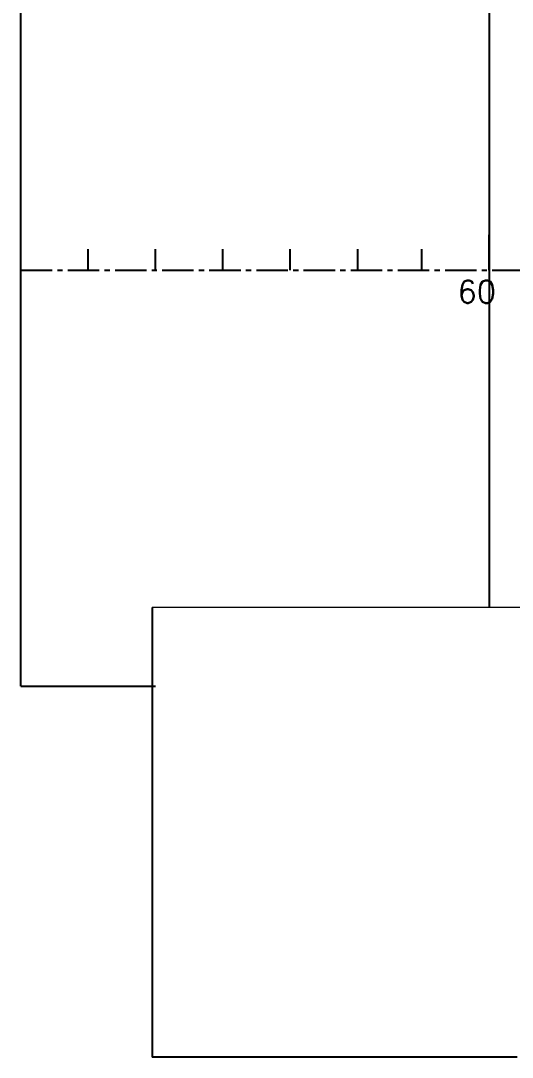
# Model space of a CAD drawing. Extents: x 475189 to 476029, y 1007718 to 1008015.
# Drawn here: x 475661.33 to 475684.79, y 1007926.61 to 1007976.03 of the extents above; entities that cross this region are included whole.
import ezdxf

# ---------------------------------------------------------------- set-up
doc = ezdxf.new("R2010")
doc.units = 0
doc.header["$LTSCALE"] = 2
doc.header["$MEASUREMENT"] = 0
doc.linetypes.add('CENTER2', pattern=[1.125, 0.75, -0.125, 0.125, -0.125])
doc.layers.get('0').update_dxf_attribs({"linetype": 'CONTINUOUS', "lineweight": 0})
for name, color, linetype in [('Frame', 243, 'CONTINUOUS'), ('RED-1', 1, 'CONTINUOUS'), ('Yellow-1', 2, 'CONTINUOUS')]:
    doc.layers.add(name, color=color, linetype=linetype)
doc.styles.add('ROMANS', font='ROMANS.SHX')

msp = doc.modelspace()

# ---------------------------------------------------------------- linework, layer by layer
at = {"color": 8}
msp.add_line((475728.72, 1007948.058), (475667.604, 1007948.058), dxfattribs=at)
at = {"color": 8, "linetype": 'Continuous'}
msp.add_line((475684.606, 1007926.614), (475667.604, 1007926.614), dxfattribs=at)
at = {"layer": 'Frame', "color": 8}
for p, q in [((475683.687, 1007964.141), (475683.687, 1007965.815)), ((475661.329, 1007964.141), (475661.329, 1007965.146)), ((475664.545, 1007964.141), (475664.545, 1007965.146)), ((475667.762, 1007964.141), (475667.762, 1007965.146)), ((475670.978, 1007964.141), (475670.978, 1007965.146)), ((475674.195, 1007964.141), (475674.195, 1007965.146)), ((475677.412, 1007964.141), (475677.412, 1007965.146)), ((475680.471, 1007964.141), (475680.471, 1007965.146))]:
    msp.add_line(p, q, dxfattribs=at)
at = {"layer": 'Frame', "color": 8, "linetype": 'CENTER2'}
msp.add_line((475661.329, 1007964.141), (475847.851, 1007964.141), dxfattribs=at)
at = {"layer": 'RED-1', "color": 8}
for p, q in [((475661.329, 1007944.305), (475661.329, 1007983.977)), ((475667.604, 1007948.058), (475667.604, 1007926.614)), ((475661.329, 1007944.305), (475667.762, 1007944.305)), ((475685.025, 1007926.614), (475667.604, 1007926.614))]:
    msp.add_line(p, q, dxfattribs=at)
at = {"layer": 'Yellow-1', "color": 8}
msp.add_line((475683.687, 1007980.224), (475683.687, 1007948.058), dxfattribs=at)

# ---------------------------------------------------------------- texts
at = {"layer": 'Frame', "color": 8, "style": 'ROMANS'}
msp.add_text(' 60', height=1.0722, dxfattribs=at).set_placement((475681.442, 1007962.572))

doc.saveas('drawing.dxf')
